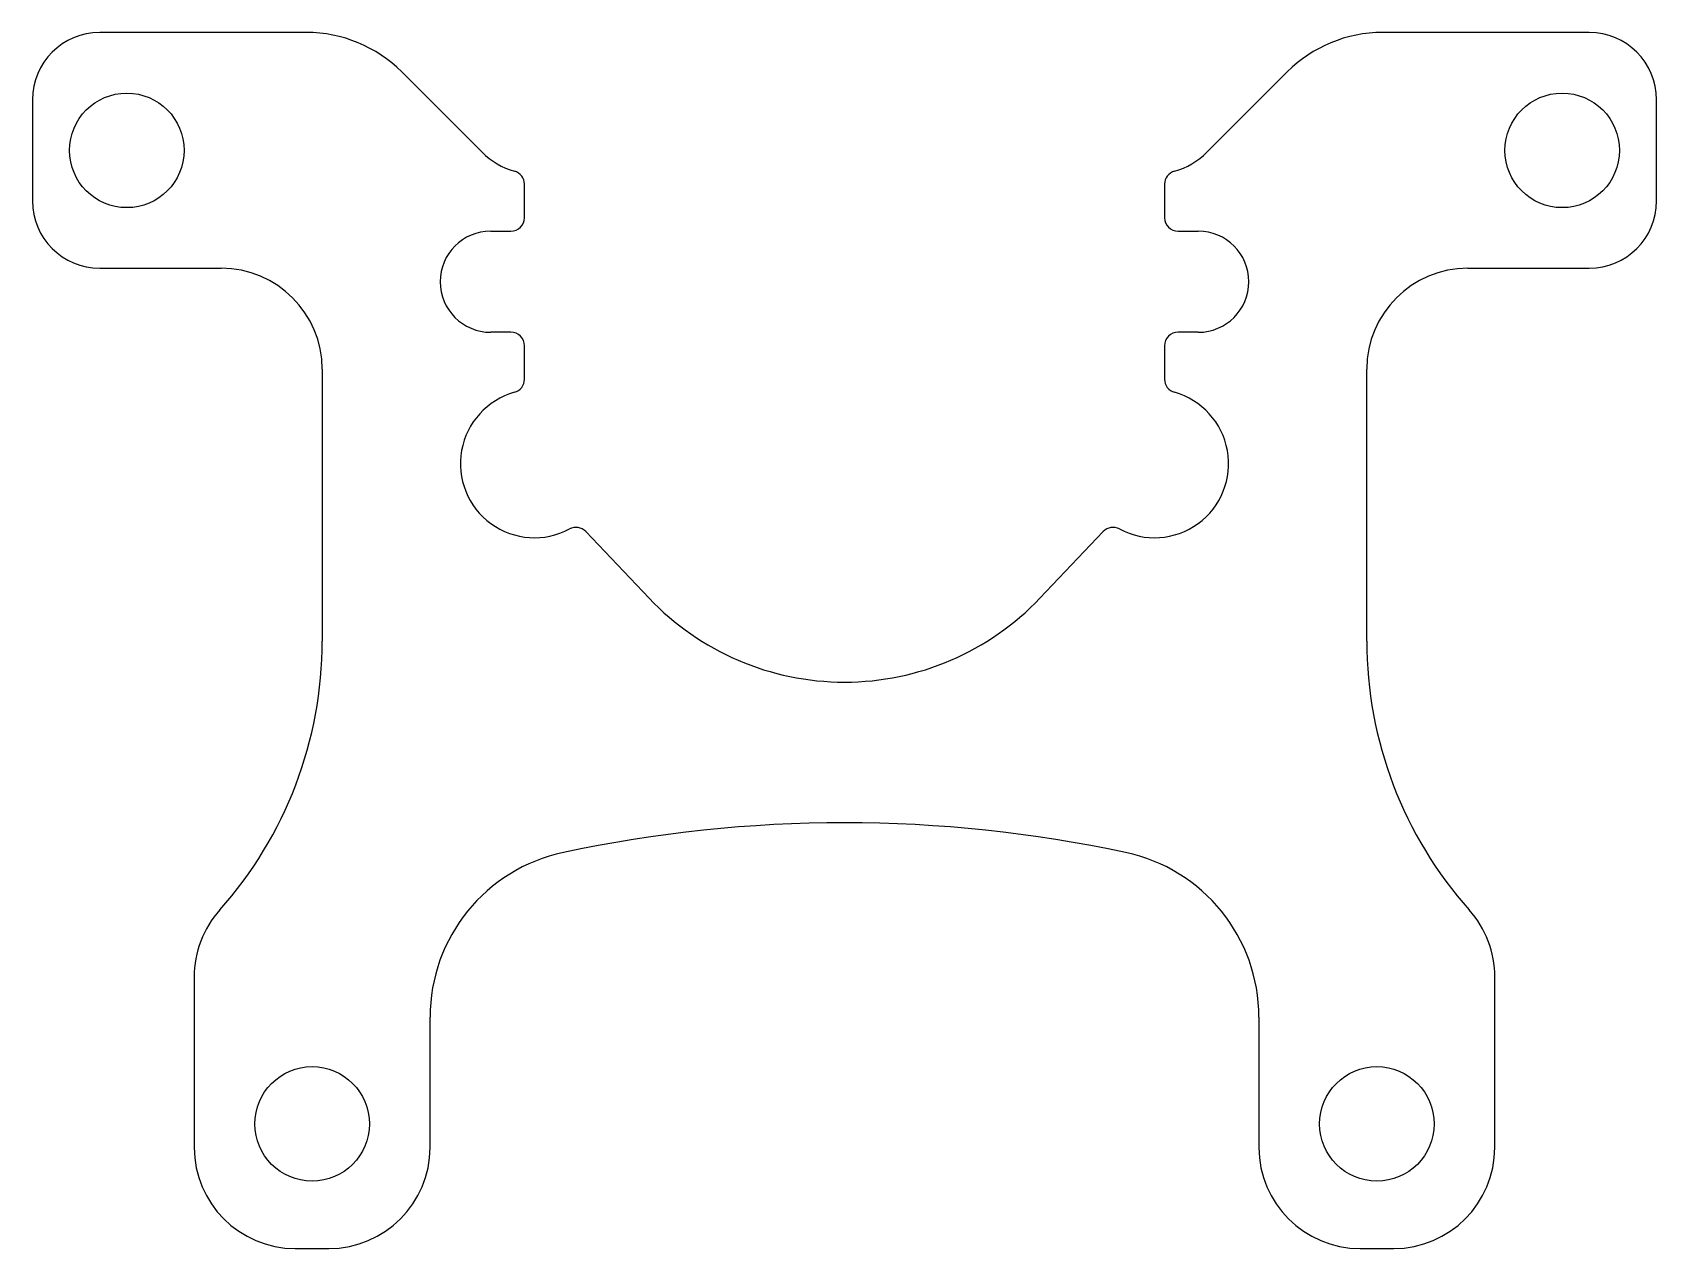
# Model space of a CAD drawing. Header units: millimetres. Extents: x -13.6 to 34.6, y -28.7 to 7.4.
import ezdxf

# ---------------------------------------------------------------- set-up
doc = ezdxf.new("R2010")
doc.units = ezdxf.units.MM

msp = doc.modelspace()

# ---------------------------------------------------------------- linework, layer by layer
at = {"color": 7, "linetype": 'Continuous', "lineweight": 25}
for p, q in [((-5.468, 7.4), (-11.6, 7.4)), ((32.6, 7.4), (26.468, 7.4)), ((-0.256, 3.844), (-2.64, 6.228)), ((23.64, 6.228), (21.256, 3.844)), ((-13.6, 5.4), (-13.6, 2.4)), ((34.6, 2.4), (34.6, 5.4)), ((1, 1.9), (1, 2.896)), ((20, 2.896), (20, 1.9)), ((0, 1.5), (0.6, 1.5)), ((20.4, 1.5), (21, 1.5)), ((-11.6, 0.4), (-8, 0.4)), ((29, 0.4), (32.6, 0.4)), ((0.6, -1.5), (0, -1.5)), ((1, -2.896), (1, -1.9)), ((20, -1.9), (20, -2.896)), ((21, -1.5), (20.4, -1.5)), ((-5, -2.6), (-5, -10.665)), ((26, -10.665), (26, -2.6)), ((4.7, -9.395), (2.82, -7.415)), ((18.18, -7.415), (16.3, -9.395)), ((-8.8, -20.643), (-8.8, -25.7)), ((29.8, -25.7), (29.8, -20.643)), ((-1.8, -25.7), (-1.8, -21.832)), ((22.8, -21.832), (22.8, -25.7)), ((-5.8, -28.7), (-4.8, -28.7)), ((25.8, -28.7), (26.8, -28.7))]:
    msp.add_line(p, q, dxfattribs=at)
for centre in [(-10.8, 3.9), (31.8, 3.9), (-5.3, -25), (26.3, -25)]:
    msp.add_circle(centre, 1.7, dxfattribs=at)
for centre, radius, start, end in [((-11.6, 5.4), 2, 90, 180), ((-5.468, 3.4), 4, 45, 90), ((26.468, 3.4), 4, 90, 135), ((32.6, 5.4), 2, 0, 90), ((1.3, 5.4), 2.2, 225, 254.3815), ((19.7, 5.4), 2.2, 285.6185, 315), ((0.6, 2.896), 0.4, 0, 74.3815), ((20.4, 2.896), 0.4, 105.6185, 180), ((-11.6, 2.4), 2, 180, 270), ((32.6, 2.4), 2, 270, 0), ((0, 0), 1.5, 90, 270), ((0.601, 1.899), 0.399, 269.9228, 0.0772), ((20.399, 1.899), 0.399, 179.923, 270.077), ((21, 0), 1.5, 270, 90), ((-8, -2.6), 3, 0, 90), ((29, -2.6), 3, 90, 180), ((0.601, -1.899), 0.399, 359.9228, 90.0771), ((20.399, -1.899), 0.399, 89.9231, 180.077), ((1.3, -5.4), 2.2, 105.6185, 298.2281), ((0.6, -2.896), 0.4, 285.6185, 0), ((19.7, -5.4), 2.2, 241.7719, 74.3815), ((20.4, -2.896), 0.4, 180, 254.3815), ((2.53, -7.691), 0.4, 43.5238, 118.2281), ((18.47, -7.691), 0.4, 61.7719, 136.4762), ((10.5, -3.885), 8, 223.5313, 316.4687), ((-17, -10.665), 12, 318.3025, 0), ((38, -10.665), 12, 180, 221.6975), ((10.5, -56.062), 40, 77.9614, 102.0386), ((3.2, -21.832), 5, 102.0386, 180), ((17.8, -21.832), 5, 0, 77.9614), ((-5.8, -20.643), 3, 138.3025, 180), ((26.8, -20.643), 3, 360, 41.6975), ((-5.8, -25.7), 3, 180, 270), ((-4.8, -25.7), 3, 270, 0), ((25.8, -25.7), 3, 180, 270), ((26.8, -25.7), 3, 270, 0)]:
    msp.add_arc(centre, radius, start, end, dxfattribs=at)

doc.saveas('drawing.dxf')
